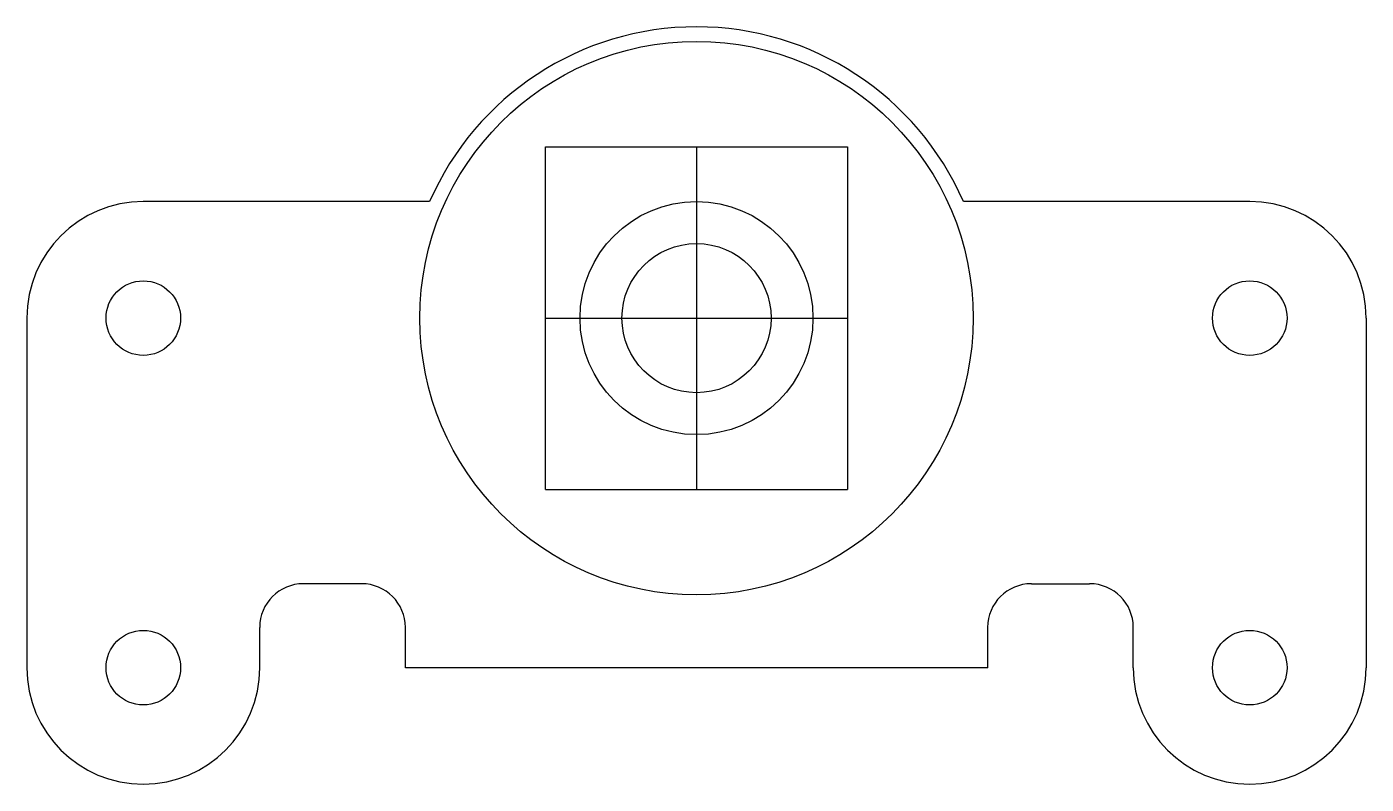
# Model space of a CAD drawing. Extents: x 296.97 to 299.84, y 535.29 to 536.91.
import ezdxf

# ---------------------------------------------------------------- set-up
doc = ezdxf.new("R2010")
doc.units = 0
doc.header["$LTSCALE"] = 2.6966
doc.header["$MEASUREMENT"] = 0
doc.layers.add('UNASSIGNED', color=7, linetype='Continuous', lineweight=0)
doc.layers.add('Z0_BOTCOMP', color=4, linetype='Continuous')
doc.layers.add('Z0_CUT500', color=5, linetype='Continuous')

msp = doc.modelspace()

# ---------------------------------------------------------------- linework, layer by layer
at = {"layer": 'UNASSIGNED', "color": 4, "linetype": 'Continuous', "lineweight": 25}
for p, q in [((298.0818, 536.655), (298.7298, 536.655)), ((298.0818, 535.92), (298.0818, 536.655)), ((298.4058, 536.655), (298.4058, 535.92)), ((298.7298, 536.655), (298.7298, 535.92)), ((297.8329, 536.5375), (297.2183, 536.5375)), ((298.4058, 536.5375), (298.4058, 536.0375)), ((299.5933, 536.5375), (298.9786, 536.5375)), ((296.9683, 536.2875), (296.9683, 535.5375)), ((298.0818, 536.2875), (298.7298, 536.2875)), ((298.1558, 536.2875), (298.6558, 536.2875)), ((299.8433, 536.2875), (299.8433, 535.5375)), ((298.0818, 535.92), (298.7298, 535.92)), ((297.687, 535.7175), (297.562, 535.7175)), ((299.1245, 535.7175), (299.2495, 535.7175)), ((297.4683, 535.5375), (297.4683, 535.6238)), ((297.7808, 535.5375), (297.7808, 535.6238)), ((299.0308, 535.5375), (299.0308, 535.6238)), ((299.3433, 535.5375), (299.3433, 535.6238)), ((299.0308, 535.5375), (297.7808, 535.5375))]:
    msp.add_line(p, q, dxfattribs=at)
for centre, radius in [((298.4058, 536.2875), 0.25), ((297.2183, 536.2875), 0.08), ((299.5933, 536.2875), 0.08), ((297.2183, 535.5375), 0.08), ((299.5933, 535.5375), 0.08)]:
    msp.add_circle(centre, radius, dxfattribs=at)
for centre, radius, start, end in [((298.4058, 536.2875), 0.625, 23.5782, 156.4218), ((297.2183, 536.2875), 0.25, 90, -180), ((299.5933, 536.2875), 0.25, 0, 90), ((297.562, 535.6238), 0.0938, 90, 180), ((297.687, 535.6238), 0.0938, 0, 90), ((299.1245, 535.6238), 0.0938, 90, 180), ((299.2495, 535.6238), 0.0938, 0, 90), ((297.2183, 535.5375), 0.25, 180, 0), ((299.5933, 535.5375), 0.25, 180, 0)]:
    msp.add_arc(centre, radius, start, end, dxfattribs=at)
at = {"layer": 'Z0_BOTCOMP', "color": 4, "linetype": 'Continuous', "lineweight": 25}
msp.add_circle((298.4058, 536.2875), 0.16, dxfattribs=at)
at = {"layer": 'Z0_CUT500', "color": 5, "linetype": 'Continuous', "lineweight": 25}
msp.add_circle((298.4058, 536.2875), 0.5938, dxfattribs=at)

doc.saveas('drawing.dxf')
